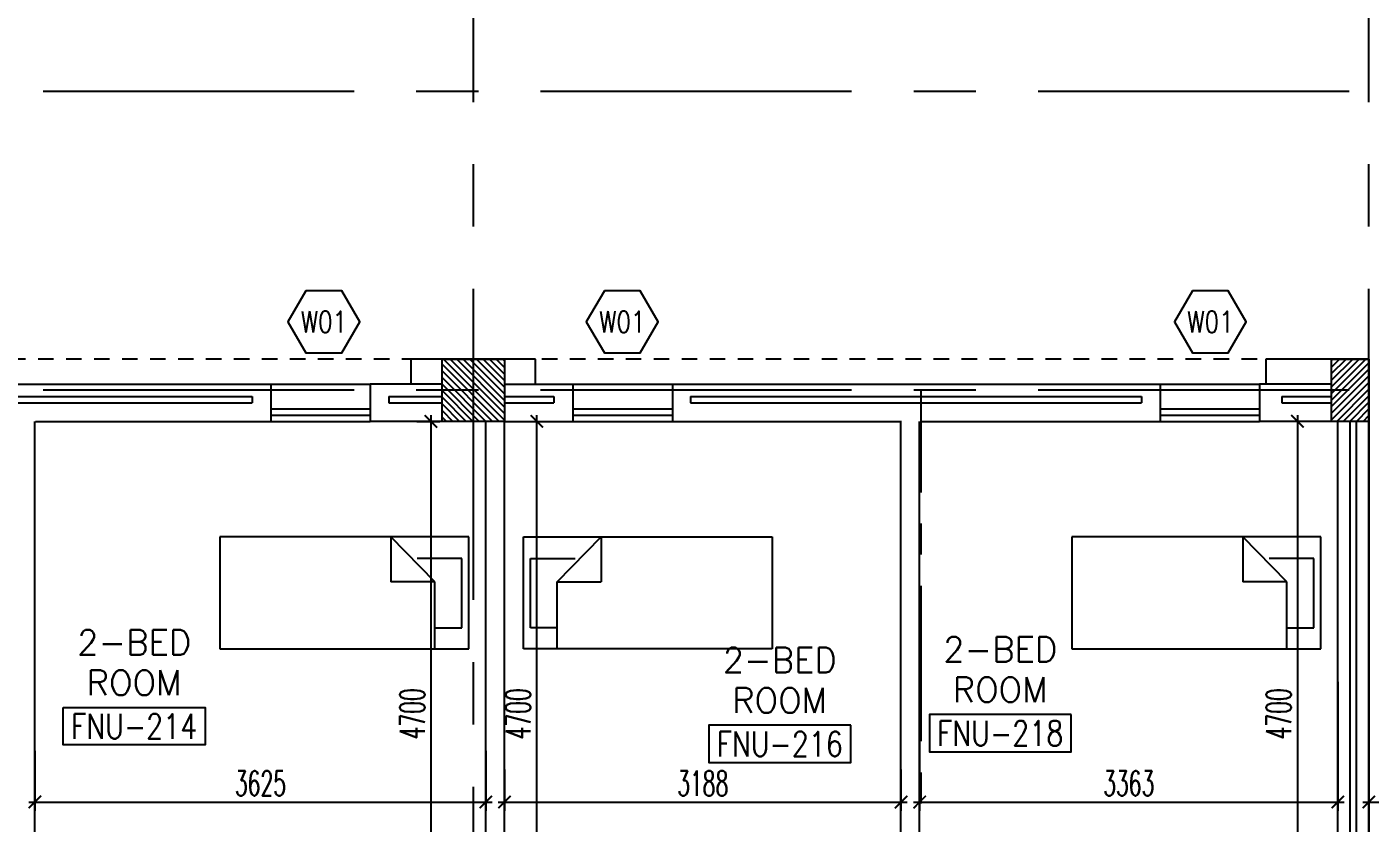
# Model space of a CAD drawing. Extents: x 88852.7 to 88945.7, y 39921.6 to 40001.1.
# Drawn here: x 88882.38 to 88893.18, y 39983.82 to 39990.22 of the extents above; entities that cross this region are included whole.
import ezdxf
from ezdxf.enums import TextEntityAlignment as Align

# ---------------------------------------------------------------- set-up
doc = ezdxf.new("R2010")
doc.units = 0
doc.header["$MEASUREMENT"] = 0
doc.header["$PDMODE"] = 34
for name, pattern in [('CENTER', [2, 1.25, -0.25, 0.25, -0.25]), ('CENTERX2', [4, 2.5, -0.5, 0.5, -0.5]), ('HIDDEN2', [0.1875, 0.125, -0.0625])]:
    doc.linetypes.add(name, pattern=pattern)
doc.layers.get('0').update_dxf_attribs({"linetype": 'CONTINUOUS'})
doc.layers.get('DEFPOINTS').update_dxf_attribs({"linetype": 'CONTINUOUS'})
for name, color, linetype in [('AX-DIM', 4, 'CONTINUOUS'), ('AXES', 11, 'CENTERX2'), ('AXES1', 11, 'CENTER'), ('COL', 2, 'CONTINUOUS'), ('DIM', 4, 'CONTINUOUS'), ('FIX', 3, 'CONTINUOUS'), ('FUR', 4, 'CONTINUOUS'), ('HAT', 8, 'CONTINUOUS'), ('HIDDEN', 9, 'HIDDEN2'), ('INSUL', 4, 'CONTINUOUS'), ('RM-BOX', 4, 'CONTINUOUS'), ('RM-NAME', 2, 'CONTINUOUS'), ('RM-NO', 2, 'CONTINUOUS'), ('WALL', 2, 'CONTINUOUS'), ('WIN', 3, 'CONTINUOUS'), ('WIN-BOX', 3, 'CONTINUOUS'), ('WIN-NO', 5, 'CONTINUOUS')]:
    doc.layers.add(name, color=color, linetype=linetype)
doc.styles.add('ROMANS', font='ROMANS.shx', dxfattribs={"width": 0.6})
doc.dimstyles.new('DIM-OUT', dxfattribs={"dimscale": 0, "dimtxt": 0.24, "dimasz": 0.08, "dimexe": 0.02, "dimexo": 0.02, "dimgap": 0.05, "dimtad": 1, "dimdec": 0, "dimlfac": 1000, "dimzin": 0, "dimdsep": 46, "dimtxsty": 'ROMANS', "dimblk1": 'ARCHTICK', "dimblk2": 'ARCHTICK', "dimsah": 1, "dimcen": 0.01, "dimdle": 0.08, "dimclrd": 4, "dimclre": 4, "dimclrt": 2, "dimadec": 0, "dimazin": 0, "dimtp": 2, "dimtm": 2, "dimtfac": 0.114286, "dimtdec": 0, "dimtix": 1, "dimtmove": 2, "dimatfit": 3, "dimldrblk": 'ARCHTICK', "dimfxl": 0, "dimtolj": 1, "dimtzin": 0, "dimarcsym": 0})
doc.dimstyles.new('STANDARD in', dxfattribs={"dimtxt": 0.2, "dimasz": 0.1, "dimexe": 0.07, "dimexo": 0.07, "dimgap": 0.05, "dimtad": 1, "dimdec": 0, "dimlfac": 1000, "dimzin": 0, "dimdsep": 46, "dimtxsty": 'ROMANS', "dimblk": 'ARCHTICK', "dimcen": 0.05, "dimdle": 0.05, "dimclrd": 4, "dimclre": 4, "dimclrt": 2, "dimadec": 0, "dimazin": 0, "dimtfac": 1, "dimtdec": 0, "dimtmove": 2, "dimatfit": 3, "dimfxl": 0, "dimtolj": 1, "dimtzin": 0, "dimarcsym": 0})

# ---------------------------------------------------------------- blocks, each defined once
blk = doc.blocks.new('_ARCHTICK')
at = {"color": 0, "linetype": 'ByBlock', "const_width": 0.15}
blk.add_lwpolyline([(-0.5, -0.5), (0.5, 0.5)], dxfattribs=at)
blk = doc.blocks.new('*D512')
at = {"layer": 'AX-DIM', "color": 4, "lineweight": -2}
for p, q in [((88860.69, 39999.728), (88935.54, 39999.728)), ((88860.77, 39995.09), (88860.77, 39999.748)), ((88935.46, 39987.57), (88935.46, 39999.748))]:
    blk.add_line(p, q, dxfattribs=at)
at = {"layer": 'DEFPOINTS', "color": 0}
for p in [(88935.46, 39999.728), (88860.77, 39995.07), (88935.46, 39987.55)]:
    blk.add_point(p, dxfattribs=at)
at = {"layer": 'AX-DIM', "color": 4, "lineweight": -2, "xscale": 0.08, "yscale": 0.08, "zscale": 0.08, "rotation": 180}
blk.add_blockref('_ARCHTICK', (88860.77, 39999.728), dxfattribs=at)
at = {"layer": 'AX-DIM', "color": 4, "lineweight": -2, "xscale": 0.08, "yscale": 0.08, "zscale": 0.08}
blk.add_blockref('_ARCHTICK', (88935.46, 39999.728), dxfattribs=at)
at = {"layer": 'AX-DIM', "color": 2, "insert": (88898.115, 39999.898), "char_height": 0.24, "attachment_point": 5, "style": 'ROMANS'}
blk.add_mtext('\\A1;74690', dxfattribs=at)
blk = doc.blocks.new('*D450')
at = {"layer": 'DEFPOINTS', "color": 0, "linetype": 'Continuous'}
for p in [(88892.595, 39987.05), (88892.595, 39982.35), (88892.595, 39982.35)]:
    blk.add_point(p, dxfattribs=at)
at = {"layer": 'DIM', "color": 4, "linetype": 'Continuous', "lineweight": -2}
blk.add_line((88892.595, 39987.1), (88892.595, 39982.3), dxfattribs=at)
at = {"layer": 'DIM', "color": 4, "linetype": 'Continuous', "lineweight": -2, "xscale": 0.1, "yscale": 0.1, "zscale": 0.1}
for p, rotation in [((88892.595, 39987.05), 90), ((88892.595, 39982.35), 270)]:
    blk.add_blockref('_ARCHTICK', p, dxfattribs=dict(at, rotation=rotation))
at = {"layer": 'DIM', "color": 2, "linetype": 'Continuous', "insert": (88892.445, 39984.7), "char_height": 0.2, "attachment_point": 5, "rotation": 90, "style": 'ROMANS'}
blk.add_mtext('\\A1;4700', dxfattribs=at)
blk = doc.blocks.new('*D449')
at = {"layer": 'DEFPOINTS', "color": 0, "linetype": 'Continuous'}
for p in [(88889.558, 39985.027), (88892.92, 39985.027), (88892.92, 39983.992)]:
    blk.add_point(p, dxfattribs=at)
at = {"layer": 'DIM', "color": 4, "linetype": 'Continuous', "lineweight": -2}
for p, q in [((88889.558, 39984.957), (88889.558, 39983.922)), ((88892.92, 39984.957), (88892.92, 39983.922)), ((88889.508, 39983.992), (88892.97, 39983.992))]:
    blk.add_line(p, q, dxfattribs=at)
at = {"layer": 'DIM', "color": 4, "linetype": 'Continuous', "lineweight": -2, "xscale": 0.1, "yscale": 0.1, "zscale": 0.1, "rotation": 180}
blk.add_blockref('_ARCHTICK', (88889.558, 39983.992), dxfattribs=at)
at = {"layer": 'DIM', "color": 4, "linetype": 'Continuous', "lineweight": -2, "xscale": 0.1, "yscale": 0.1, "zscale": 0.1}
blk.add_blockref('_ARCHTICK', (88892.92, 39983.992), dxfattribs=at)
at = {"layer": 'DIM', "color": 2, "linetype": 'Continuous', "insert": (88891.239, 39984.142), "char_height": 0.2, "attachment_point": 5, "style": 'ROMANS'}
blk.add_mtext('\\A1;3363', dxfattribs=at)
blk = doc.blocks.new('*D448')
at = {"layer": 'DEFPOINTS', "color": 0, "linetype": 'Continuous'}
for p in [(88886.22, 39984.323), (88889.408, 39984.323), (88889.408, 39983.992)]:
    blk.add_point(p, dxfattribs=at)
at = {"layer": 'DIM', "color": 4, "linetype": 'Continuous', "lineweight": -2}
for p, q in [((88886.22, 39984.253), (88886.22, 39983.922)), ((88889.408, 39984.253), (88889.408, 39983.922)), ((88886.17, 39983.992), (88889.458, 39983.992))]:
    blk.add_line(p, q, dxfattribs=at)
at = {"layer": 'DIM', "color": 4, "linetype": 'Continuous', "lineweight": -2, "xscale": 0.1, "yscale": 0.1, "zscale": 0.1, "rotation": 180}
blk.add_blockref('_ARCHTICK', (88886.22, 39983.992), dxfattribs=at)
at = {"layer": 'DIM', "color": 4, "linetype": 'Continuous', "lineweight": -2, "xscale": 0.1, "yscale": 0.1, "zscale": 0.1}
blk.add_blockref('_ARCHTICK', (88889.408, 39983.992), dxfattribs=at)
at = {"layer": 'DIM', "color": 2, "linetype": 'Continuous', "insert": (88887.814, 39984.142), "char_height": 0.2, "attachment_point": 5, "style": 'ROMANS'}
blk.add_mtext('\\A1;3188', dxfattribs=at)
blk = doc.blocks.new('*D447')
at = {"layer": 'DEFPOINTS', "color": 0, "linetype": 'Continuous'}
for p in [(88882.445, 39984.472), (88886.07, 39984.472), (88886.07, 39983.992)]:
    blk.add_point(p, dxfattribs=at)
at = {"layer": 'DIM', "color": 4, "linetype": 'Continuous', "lineweight": -2}
for p, q in [((88882.445, 39984.402), (88882.445, 39983.922)), ((88886.07, 39984.402), (88886.07, 39983.922)), ((88882.395, 39983.992), (88886.12, 39983.992))]:
    blk.add_line(p, q, dxfattribs=at)
at = {"layer": 'DIM', "color": 4, "linetype": 'Continuous', "lineweight": -2, "xscale": 0.1, "yscale": 0.1, "zscale": 0.1, "rotation": 180}
blk.add_blockref('_ARCHTICK', (88882.445, 39983.992), dxfattribs=at)
at = {"layer": 'DIM', "color": 4, "linetype": 'Continuous', "lineweight": -2, "xscale": 0.1, "yscale": 0.1, "zscale": 0.1}
blk.add_blockref('_ARCHTICK', (88886.07, 39983.992), dxfattribs=at)
at = {"layer": 'DIM', "color": 2, "linetype": 'Continuous', "insert": (88884.258, 39984.142), "char_height": 0.2, "attachment_point": 5, "style": 'ROMANS'}
blk.add_mtext('\\A1;3625', dxfattribs=at)
blk = doc.blocks.new('*D446')
at = {"layer": 'DEFPOINTS', "color": 0, "linetype": 'Continuous'}
for p in [(88886.348, 39987.05), (88886.48, 39987.05), (88886.348, 39982.35)]:
    blk.add_point(p, dxfattribs=at)
at = {"layer": 'DIM', "color": 4, "linetype": 'Continuous', "lineweight": -2}
for p, q in [((88886.418, 39987.05), (88886.55, 39987.05)), ((88886.48, 39982.3), (88886.48, 39987.1)), ((88886.418, 39982.35), (88886.55, 39982.35))]:
    blk.add_line(p, q, dxfattribs=at)
at = {"layer": 'DIM', "color": 4, "linetype": 'Continuous', "lineweight": -2, "xscale": 0.1, "yscale": 0.1, "zscale": 0.1}
for p, rotation in [((88886.48, 39987.05), 90), ((88886.48, 39982.35), 270)]:
    blk.add_blockref('_ARCHTICK', p, dxfattribs=dict(at, rotation=rotation))
at = {"layer": 'DIM', "color": 2, "linetype": 'Continuous', "insert": (88886.33, 39984.7), "char_height": 0.2, "attachment_point": 5, "rotation": 90, "style": 'ROMANS'}
blk.add_mtext('\\A1;4700', dxfattribs=at)
blk = doc.blocks.new('*D441')
at = {"layer": 'DEFPOINTS', "color": 0, "linetype": 'Continuous'}
for p in [(88885.445, 39987.05), (88885.445, 39982.35), (88885.629, 39982.35)]:
    blk.add_point(p, dxfattribs=at)
at = {"layer": 'DIM', "color": 4, "linetype": 'Continuous', "lineweight": -2}
for p, q in [((88885.515, 39987.05), (88885.699, 39987.05)), ((88885.629, 39987.1), (88885.629, 39982.3)), ((88885.515, 39982.35), (88885.699, 39982.35))]:
    blk.add_line(p, q, dxfattribs=at)
at = {"layer": 'DIM', "color": 4, "linetype": 'Continuous', "lineweight": -2, "xscale": 0.1, "yscale": 0.1, "zscale": 0.1}
for p, rotation in [((88885.629, 39987.05), 90), ((88885.629, 39982.35), 270)]:
    blk.add_blockref('_ARCHTICK', p, dxfattribs=dict(at, rotation=rotation))
at = {"layer": 'DIM', "color": 2, "linetype": 'Continuous', "insert": (88885.479, 39984.7), "char_height": 0.2, "attachment_point": 5, "rotation": 90, "style": 'ROMANS'}
blk.add_mtext('\\A1;4700', dxfattribs=at)
blk = doc.blocks.new('C-300')
at = {"layer": 'HAT', "linetype": 'ByBlock', "ltscale": 0.3}
h = blk.add_hatch(dxfattribs=at)
h.set_pattern_fill('ANSI31', color=8, scale=300, style=0)
h.set_pattern_definition([(45, (-258496.182, -82361.005), (-26.5165043, 26.5165043), [])])
h.paths.add_polyline_path([(300, 500), (0, 500), (0, 250), (300, 250)])
h.paths.add_polyline_path([(300, 250), (0, 250), (0, 0), (300, 0)])
at = {"layer": 'COL'}
blk.add_lwpolyline([(0, 500), (300, 500), (300, 0), (0, 0)], close=True, dxfattribs=at)
blk = doc.blocks.new('AH20A')
at = {"layer": 'FUR'}
for p, q in [((0, 0.5), (0, -0.5)), ((1, 0.5), (0, 0.5)), ((0.1358, 0.5), (0.1358, -0.0987)), ((1, -0.5), (1, 0.5)), ((0.1358, 0.3112), (0.0277, 0.3112)), ((0.0277, 0.3112), (0.0277, -0.3087)), ((0.1358, -0.0987), (0.3125, -0.5)), ((0.1358, -0.0987), (0.3125, -0.0987)), ((0.3125, -0.5), (0.3125, -0.0987)), ((0.0277, -0.3087), (0.2076, -0.3087)), ((0, -0.5), (1, -0.5))]:
    blk.add_line(p, q, dxfattribs=at)
blk = doc.blocks.new('WW1')
at = {"layer": 'WIN-BOX'}
blk.add_lwpolyline([(144, -250), (289, 0), (144, 250), (-144, 250), (-289, 0), (-144, -250)], close=True, dxfattribs=at)
at = {"layer": 'WIN-NO', "style": 'ROMANS', "width": 0.8}
blk.add_attdef('W00', text='', height=170, dxfattribs=at).set_placement((0, 0), align=Align.MIDDLE)
blk = doc.blocks.new('RM1')
at = {"layer": 'RM-BOX'}
blk.add_lwpolyline([(570, -200), (-570, -200), (-570, -500), (570, -500)], close=True, dxfattribs=at)
at = {"layer": 'RM-NAME', "style": 'ROMANS'}
for tag, p in [('ROOMNAME1', (0, 324)), ('ROOMNAME2', (0, 0))]:
    blk.add_attdef(tag, text='', height=200, dxfattribs=at).set_placement(p, align=Align.MIDDLE)
at = {"layer": 'RM-NO', "style": 'ROMANS', "width": 0.8}
blk.add_attdef('ROOMNO', text='', height=200, dxfattribs=at).set_placement((0, -350), align=Align.MIDDLE)
blk = doc.blocks.new('*X45')
at = {"color": 0}
for p, q in [((203889, 118293), (204345, 118750)), ((203889, 118346), (204292, 118750)), ((203889, 118399), (204239, 118750)), ((203889, 118452), (204186, 118750)), ((203889, 118505), (204133, 118750)), ((203889, 118558), (204080, 118750)), ((203889, 118611), (204027, 118750)), ((203889, 118665), (203974, 118750)), ((203889, 118718), (203921, 118750)), ((203898, 118250), (204389, 118740)), ((203951, 118250), (204389, 118687)), ((204004, 118250), (204389, 118634)), ((204057, 118250), (204389, 118581)), ((204110, 118250), (204389, 118528)), ((204163, 118250), (204389, 118475)), ((204216, 118250), (204389, 118422)), ((204269, 118250), (204389, 118369)), ((204322, 118250), (204389, 118316)), ((204375, 118250), (204389, 118263))]:
    blk.add_line(p, q, dxfattribs=at)
blk = doc.blocks.new('*D852')
at = {"layer": 'DEFPOINTS', "color": 0, "linetype": 'Continuous'}
for p in [(88893.17, 39984.285), (88894.465, 39984.285), (88894.465, 39983.992)]:
    blk.add_point(p, dxfattribs=at)
at = {"layer": 'DIM', "color": 4, "linetype": 'Continuous', "lineweight": -2}
for p, q in [((88893.17, 39984.215), (88893.17, 39983.922)), ((88894.465, 39984.215), (88894.465, 39983.922)), ((88893.12, 39983.992), (88894.515, 39983.992))]:
    blk.add_line(p, q, dxfattribs=at)
at = {"layer": 'DIM', "color": 4, "linetype": 'Continuous', "lineweight": -2, "xscale": 0.1, "yscale": 0.1, "zscale": 0.1, "rotation": 180}
blk.add_blockref('_ARCHTICK', (88893.17, 39983.992), dxfattribs=at)
at = {"layer": 'DIM', "color": 4, "linetype": 'Continuous', "lineweight": -2, "xscale": 0.1, "yscale": 0.1, "zscale": 0.1}
blk.add_blockref('_ARCHTICK', (88894.465, 39983.992), dxfattribs=at)
at = {"layer": 'DIM', "color": 2, "linetype": 'Continuous', "insert": (88893.818, 39984.142), "char_height": 0.2, "attachment_point": 5, "style": 'ROMANS'}
blk.add_mtext('\\A1;1295', dxfattribs=at)

msp = doc.modelspace()

# ---------------------------------------------------------------- linework, layer by layer
at = {"layer": 'AXES'}
for p, q in [((88885.9703, 39921.6153), (88885.9703, 40000.4279)), ((88893.1703, 39921.6153), (88893.1703, 40000.0779)), ((88945.0103, 39989.6996), (88876.9703, 39989.6996)), ((88945.0103, 39987.2996), (88876.9669, 39987.2996))]:
    msp.add_line(p, q, dxfattribs=at)
at = {"layer": 'AXES1'}
msp.add_line((88889.5703, 39928.4796), (88889.5703, 39987.2996), dxfattribs=at)
at = {"layer": 'COL'}
msp.add_lwpolyline([(88885.7203, 39987.0496), (88885.7203, 39987.5496), (88886.2203, 39987.5496), (88886.2203, 39987.0496)], close=True, dxfattribs=at)
at = {"layer": 'HIDDEN'}
msp.add_line((88893.1703, 39987.5496), (88859.8638, 39987.5496), dxfattribs=at)
at = {"layer": 'INSUL'}
for p, q in [((88880.5203, 39987.2496), (88884.1914, 39987.2496)), ((88884.1914, 39987.2496), (88884.1914, 39987.1996)), ((88885.2914, 39987.2496), (88885.7203, 39987.2496)), ((88885.2914, 39987.2496), (88885.2914, 39987.1996)), ((88886.2203, 39987.2496), (88886.6169, 39987.2496)), ((88886.6169, 39987.2496), (88886.6169, 39987.1996)), ((88887.7169, 39987.2496), (88887.7169, 39987.1996)), ((88887.7169, 39987.2496), (88891.3414, 39987.2496)), ((88891.3414, 39987.2496), (88891.3414, 39987.1996)), ((88892.4703, 39987.2496), (88892.4703, 39987.1996)), ((88892.4703, 39987.2496), (88892.8703, 39987.2496)), ((88880.5203, 39987.1996), (88884.1914, 39987.1996)), ((88885.2914, 39987.1996), (88885.7203, 39987.1996)), ((88886.2203, 39987.1996), (88886.6169, 39987.1996)), ((88887.7169, 39987.1996), (88891.3414, 39987.1996)), ((88892.4703, 39987.1996), (88892.8703, 39987.1996)), ((88893.0203, 39980.4496), (88893.0203, 39987.0496)), ((88893.0703, 39980.4496), (88893.0703, 39987.0496))]:
    msp.add_line(p, q, dxfattribs=at)
at = {"layer": 'WALL'}
for p, q in [((88885.4703, 39987.3496), (88885.4703, 39987.5496)), ((88886.4703, 39987.5496), (88885.4703, 39987.5496)), ((88886.4703, 39987.3496), (88886.4703, 39987.5496)), ((88892.3414, 39987.5496), (88892.3414, 39987.3496)), ((88893.1703, 39987.5496), (88892.3414, 39987.5496)), ((88880.3703, 39987.3496), (88884.3414, 39987.3496)), ((88884.3414, 39987.3496), (88884.3414, 39987.0496)), ((88885.7203, 39987.3496), (88885.1414, 39987.3496)), ((88885.1414, 39987.3496), (88885.1414, 39987.0496)), ((88886.2203, 39987.3496), (88886.7703, 39987.3496)), ((88886.7703, 39987.3496), (88886.7703, 39987.0496)), ((88887.5703, 39987.3496), (88887.5703, 39987.0496)), ((88887.5703, 39987.3496), (88891.4914, 39987.3496)), ((88891.4914, 39987.3496), (88891.4914, 39987.0496)), ((88892.8703, 39987.3496), (88892.2914, 39987.3496)), ((88892.2914, 39987.3496), (88892.2914, 39987.0496)), ((88882.4453, 39980.3996), (88882.4453, 39987.0496)), ((88882.4486, 39987.0496), (88884.3414, 39987.0496)), ((88885.7203, 39987.0496), (88885.1414, 39987.0496)), ((88886.0703, 39982.3496), (88886.0703, 39987.0496)), ((88886.2203, 39987.0496), (88886.7703, 39987.0496)), ((88886.2203, 39982.3496), (88886.2203, 39987.0496)), ((88887.5703, 39987.0496), (88889.4111, 39987.0496)), ((88889.4078, 39980.3996), (88889.4078, 39987.0496)), ((88889.5578, 39980.3996), (88889.5578, 39987.0496)), ((88889.5611, 39987.0496), (88891.4914, 39987.0496)), ((88892.8703, 39987.0496), (88892.2914, 39987.0496)), ((88892.9203, 39982.3496), (88892.9203, 39987.0496)), ((88893.1703, 39981.6996), (88893.1703, 39987.0496)), ((88893.1703, 39987.0496), (88893.1703, 39980.4496))]:
    msp.add_line(p, q, dxfattribs=at)
at = {"layer": 'WIN'}
for p, q in [((88884.3414, 39987.3496), (88885.1414, 39987.3496)), ((88886.7703, 39987.3496), (88887.5703, 39987.3496)), ((88891.4914, 39987.3496), (88892.2914, 39987.3496)), ((88884.3414, 39987.1496), (88885.1414, 39987.1496)), ((88886.7703, 39987.1496), (88887.5703, 39987.1496)), ((88891.4914, 39987.1496), (88892.2914, 39987.1496)), ((88884.3414, 39987.0996), (88885.1414, 39987.0996)), ((88884.3414, 39987.0496), (88885.1414, 39987.0496)), ((88886.7703, 39987.0996), (88887.5703, 39987.0996)), ((88886.7703, 39987.0496), (88887.5703, 39987.0496)), ((88891.4914, 39987.0996), (88892.2914, 39987.0996)), ((88891.4914, 39987.0496), (88892.2914, 39987.0496))]:
    msp.add_line(p, q, dxfattribs=at)

# ---------------------------------------------------------------- block references
at = {"layer": 'COL', "color": 6, "linetype": 'ByBlock', "ltscale": 0.3, "xscale": 0.001, "yscale": 0.001, "zscale": 0.001}
msp.add_blockref('C-300', (88892.8703, 39987.0496), dxfattribs=at)
at = {"layer": 'FIX', "yscale": 0.8999999999999998, "zscale": 2, "rotation": 180}
for p, xscale in [((88885.9326, 39985.6715), 2), ((88886.3732, 39985.6715), -2), ((88892.7826, 39985.6715), 2)]:
    msp.add_blockref('AH20A', p, dxfattribs=dict(at, xscale=xscale))
at = {"layer": 'HAT', "xscale": -0.001, "yscale": 0.001, "zscale": 0.001, "rotation": 180}
msp.add_blockref('*X45', (88681.8317, 40105.7993), dxfattribs=at)
at = {"layer": 'RM-NO'}
ref = msp.add_blockref('RM1', (88883.2428, 39984.9503), dxfattribs=dict(at, xscale=-0.001, yscale=0.001, zscale=0.001))
ref.add_attrib('ROOMNO', 'FNU-214', dxfattribs={"height": 0.2, "style": 'ROMANS', "width": 0.8}).set_placement((88883.2428, 39984.6003), align=Align.MIDDLE)
ref.add_attrib('ROOMNAME2', 'ROOM', dxfattribs={"layer": 'RM-NAME', "height": 0.2, "style": 'ROMANS'}).set_placement((88883.2428, 39984.9503), align=Align.MIDDLE)
ref.add_attrib('ROOMNAME1', '2-BED', dxfattribs={"layer": 'RM-NAME', "height": 0.2, "style": 'ROMANS'}).set_placement((88883.2428, 39985.2741), align=Align.MIDDLE)
at = {"layer": 'RM-NO', "xscale": 0.001, "yscale": 0.001, "zscale": 0.001}
for p, values in [((88890.2059, 39984.8946), {'ROOMNO': 'FNU-218', 'ROOMNAME2': 'ROOM', 'ROOMNAME1': '2-BED'}), ((88888.4334, 39984.8082), {'ROOMNO': 'FNU-216', 'ROOMNAME2': 'ROOM', 'ROOMNAME1': '2-BED'})]:
    msp.add_blockref('RM1', p, dxfattribs=at).add_auto_attribs(values)
at = {"layer": 'WIN-NO'}
ref = msp.add_blockref('WW1', (88884.7681, 39987.8496), dxfattribs=dict(at, xscale=0.001, yscale=0.001, zscale=0.001, rotation=180))
ref.add_attrib('W00', 'W01', dxfattribs={"height": 0.17, "style": 'ROMANS', "width": 0.8}).set_placement((88884.7681, 39987.8496), align=Align.MIDDLE)
ref = msp.add_blockref('WW1', (88887.1669, 39987.8496), dxfattribs=dict(at, xscale=0.001, yscale=0.001, zscale=0.001, rotation=180))
ref.add_attrib('W00', 'W01', dxfattribs={"height": 0.17, "style": 'ROMANS', "width": 0.8}).set_placement((88887.1669, 39987.8496), align=Align.MIDDLE)
ref = msp.add_blockref('WW1', (88891.8952, 39987.8496), dxfattribs=dict(at, xscale=0.001, yscale=0.001, zscale=0.001, rotation=180))
ref.add_attrib('W00', 'W01', dxfattribs={"height": 0.17, "style": 'ROMANS', "width": 0.8}).set_placement((88891.8952, 39987.8496), align=Align.MIDDLE)

# ---------------------------------------------------------------- dimensions: what is measured, and where the dimension line sits
at = {"layer": 'AX-DIM'}
dim = msp.add_linear_dim(base=(88935.4603, 39999.7279), p1=(88860.7703, 39995.0699), p2=(88935.4603, 39987.5496), dimstyle='DIM-OUT', override={"dimscale": 1}, dxfattribs=at)
dim.commit()
dim.dimension.update_dxf_attribs({"geometry": '*D512', "text_midpoint": (88898.1153, 39999.8979)})
at = {"layer": 'DIM', "color": 0, "linetype": 'Continuous'}
for base, p1, p2, picture, middle in [((88885.6289, 39982.3496), (88885.4453, 39987.0496), (88885.4453, 39982.3496), '*D441', (88885.4789, 39984.6996)), ((88886.4796, 39987.0496), (88886.3483, 39982.3496), (88886.3483, 39987.0496), '*D446', (88886.3296, 39984.6996)), ((88892.5953, 39982.3496), (88892.5953, 39987.0496), (88892.5953, 39982.3496), '*D450', (88892.4453, 39984.6996))]:
    dim = msp.add_linear_dim(base=base, p1=p1, p2=p2, angle=90, dimstyle='STANDARD in', dxfattribs=at)
    dim.commit()
    dim.dimension.update_dxf_attribs({"geometry": picture, "text_midpoint": middle})
for base, p1, p2, picture, middle in [((88892.9202584497, 39983.9924690458), (88889.5577584498, 39985.0269079303), (88892.9202584497, 39985.0269079303), '*D449', (88891.2390084497, 39984.1424690458)), ((88886.0703, 39983.9925), (88882.4453, 39984.4719), (88886.0703, 39984.4719), '*D447', (88884.2578, 39984.1425)), ((88889.4077584497, 39983.9924690458), (88886.2202584497, 39984.3229377508), (88889.4077584497, 39984.3229377508), '*D448', (88887.8140084497, 39984.1424690458))]:
    dim = msp.add_linear_dim(base=base, p1=p1, p2=p2, dimstyle='STANDARD in', dxfattribs=at)
    dim.commit()
    dim.dimension.update_dxf_attribs({"geometry": picture, "text_midpoint": middle})
at = {"layer": 'DIM', "linetype": 'Continuous'}
dim = msp.add_linear_dim(base=(88894.4653, 39983.9925), p1=(88893.1703, 39984.2849), p2=(88894.4653, 39984.2849), dimstyle='STANDARD in', dxfattribs=at)
dim.commit()
dim.dimension.update_dxf_attribs({"geometry": '*D852', "text_midpoint": (88893.8178, 39984.1425)})

doc.saveas('drawing.dxf')
